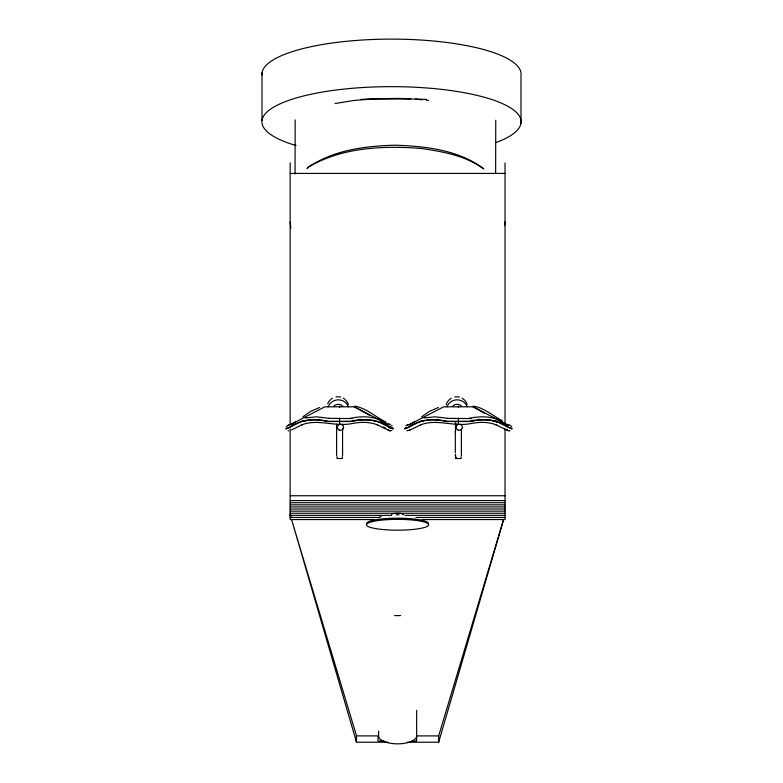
<?xml version="1.0" encoding="UTF-8"?>
<svg xmlns="http://www.w3.org/2000/svg" width="783" height="783" viewBox="0 0 783 783"><rect width="100%" height="100%" fill="white"/><g stroke="black" fill="none" stroke-linecap="round" stroke-linejoin="round"><path stroke-width="1.17" d="M455.491 457.986L455.491 454.365M455.5 431.413L455.5 422.957M295.054 174.012L295.171 119.897M495.639 173.072L495.756 120.259M504.614 225.514L505.025 221.883M342.68 454.845L342.259 456.381M461.481 454.845L461.07 456.381M439.302 738.604L438.666 742.215L407.248 742.215M503.655 519.393L438.666 742.215L438.666 735.903L503.616 519.383M286.294 426.725L288.829 424.621M409.969 429.397L409.372 430.102L410.488 429.387M400.24 518.796L394.926 518.796M405.956 425.786L407.64 424.621M302.835 416.84L310.557 411.447L319.611 407.493M421.636 416.84L429.368 411.447L438.421 407.493M289.779 425.052L324.847 406.817L354.356 406.817L388.857 424.836M290.738 424.523L295.543 421.88M414.344 421.88L408.589 425.052L443.658 406.817L473.167 406.817L508.607 425.365L501.042 421.89M291.491 429.984L302.297 424.621L301.827 424.817C317.839 418.719 333.45 426.588 350.676 423.838C359.984 421.949 368.147 421.46 377.377 424.817L376.907 424.621L389.396 430.689L391.833 430.493M406.857 430.758L409.675 430.259L421.107 424.621L420.637 424.817C436.64 418.719 452.251 426.588 469.487 423.838C478.795 421.949 486.957 421.46 496.187 424.817L495.717 424.621L507.149 430.259L509.958 430.758M379.403 517.093L381.194 516.584M350.128 418.308C359.808 416.302 370.222 415.959 379.53 419.737M468.939 418.308C480.028 416.027 492.487 415.822 502.471 421.88M305.057 417.965L316.479 416.82L329.075 418.308M423.857 417.965L435.279 416.82L447.886 418.308M335.055 103.532L353.916 100.478L375.331 98.736L397.852 98.413A86.6 21.493 0 0 1 422.419 99.774M288.976 425.247L288.271 425.355M407.483 425.286L407.072 425.355M301.504 421.254L306.28 420.745M308.668 420.491L311.057 420.236M317.027 419.6L319.405 419.345M420.314 421.254L423.897 420.872M427.479 420.491L429.867 420.236M435.828 419.6L438.216 419.345M360.973 99.402L369.439 99.05M370.613 99.04L410.732 98.981M290.15 173.425L505.025 173.425M328.958 418.337L352.604 418.572M447.759 418.337L471.415 418.572M290.15 495.747L505.025 495.747M290.15 500.601L505.025 500.601M290.15 502.715L505.025 502.715M290.15 504.82L505.025 504.82M290.15 506.924L505.025 506.924M290.15 509.028L505.025 509.028M290.15 511.142L505.025 511.142M290.15 513.247L505.025 513.247M290.15 515.351L391.48 515.351M404.909 515.351L505.025 515.351M290.15 517.455L379.275 517.455M415.9 517.455L505.025 517.455M374.391 519.56L290.15 519.56L290.15 428.898M422.008 519.56L505.025 519.56L505.025 428.898M387.918 742.215L356.51 742.215L291.521 519.393L356.51 735.903L378.042 735.903L378.042 741.041L384.071 741.041M416.625 735.903L438.666 735.903M411.799 741.041L416.625 741.041L416.673 710.357M415.45 99.05L426.187 99.363M478.472 419.287L480.821 419.531M486.703 420.128L490.236 420.491M492.585 420.725L497.293 421.205M499.652 421.44L502.001 421.685M359.661 419.287L362.02 419.531M367.902 420.128L370.251 420.363M380.841 421.44L383.19 421.685M288.056 430.758L288.77 430.836M508.196 430.689L509.234 430.836M389.396 430.689L390.433 430.836M473.363 406.123C484.374 407.835 492.497 415.646 502.03 420.549M354.552 406.123C366.669 408.129 375.439 417.085 386.166 422.184M382.241 421.89L388.72 424.866M473.167 406.817L484.432 413.081M354.356 406.817L369.723 415.352M383.367 426.989L385.755 428.34M388.574 423.564L390.374 424.621M509.185 424.621L511.72 426.725M506.337 429.387L507.443 430.102L506.846 429.397M387.526 429.387L388.642 430.102L388.045 429.397M391.5 425.335L392.058 425.786M455.726 456.381L455.315 454.845M336.915 456.381L336.504 454.845M355.668 737.4L356.51 742.215L356.51 735.903M455.647 422.81L456.352 428.125M290.15 221.883L290.826 227.941M520.989 123.254L520.989 75.736A129.606 35.127 0 0 0 392.753 39.121A129.606 35.127 0 0 0 261.923 75.051M505.025 162.913L505.025 422.859M461.383 429.015L461.383 454.052M458.378 406.123L458.446 407.356M458.407 418.308L458.407 423.838M455.412 431.188L455.412 432.118M455.315 423.368L455.315 424.043M455.315 431.56L455.315 452.711M378.61 731.116L378.61 736A19.037 7.85 0 0 0 397.647 743.85A19.037 7.85 0 0 0 416.673 736M342.572 424.171L342.572 425.257M342.572 428.174L342.572 454.052M339.568 406.123L339.636 407.356M339.607 418.308L339.607 423.838M336.612 424.171L336.612 454.052M290.15 162.844L290.15 424.073M262.011 72.76L262.011 120.288M400.622 615.526A19.037 7.85 0 0 1 394.661 615.526M366.728 523.543A30.86 5.364 0 0 1 397.588 518.18A30.86 5.364 0 0 1 428.448 523.543M391.735 514.568A6.058 1.057 0 0 1 398.381 513.256A6.058 1.057 0 0 1 402.834 514.822M396.022 514.803A6.058 1.057 0 0 1 399.154 514.803M296.062 145.54A129.606 35.127 0 0 1 297.853 97.493A129.606 35.127 0 0 1 474.889 94.88A129.606 35.127 0 0 1 495.884 142.594M426.109 100.146A86.6 21.493 0 0 1 428.536 100.42M327.705 403.852A10.805 10.619 -7.6 0 1 330.211 399.947M330.906 399.32A10.805 10.619 -7.6 0 1 332.442 398.244M335.956 396.961A10.805 10.619 -7.6 0 1 340.634 397.128M343.238 398.175A10.805 10.619 -7.6 0 1 344.784 399.232M345.479 399.849A10.805 10.619 -7.6 0 1 348.288 404.596M333.852 406.142A6.235 6.137 -7.6 0 1 342.67 406.083M328.116 406.876A10.805 10.619 -7.6 0 1 348.406 406.749M342.23 457.673A2.985 0.587 0 0 1 339.724 458.564A2.985 0.587 0 0 1 337.052 457.693M352.487 420.647A46.226 27.483 -24.4 0 1 355.58 420.138M357.821 419.864A46.226 27.483 -24.4 0 1 362.607 419.58M368.284 419.805A46.226 27.483 -24.4 0 1 370.437 420.079M373.53 420.677A46.226 27.483 -24.4 0 1 375.478 421.205M390.169 428.017A23.529 0.597 27.8 0 1 389.141 427.606M388.955 427.009A23.529 0.597 27.8 0 1 390.482 428.056M389.454 426.481A26.26 0.666 27.8 0 1 387.174 426.197L380.137 422.605A48.017 28.55 -24.4 0 0 357.684 420.354L350.901 421.518L328.312 421.518L321.519 420.354A48.017 28.55 24.4 0 0 299.067 422.605L292.03 426.197A26.26 0.666 -27.8 0 1 286.509 428.448M389.494 426.275A26.191 0.666 27.8 0 1 387.223 425.991L387.34 425.502L380.176 422.399A48.164 28.638 -24.4 0 0 357.665 420.138L350.882 421.313L328.322 421.313L321.549 420.138A48.164 28.638 24.4 0 0 299.028 422.399L291.873 425.502L291.981 425.991A26.191 0.666 -27.8 0 1 286.47 428.242M446.232 404.733A10.805 10.619 -7.6 0 1 451.253 398.244M454.766 396.961A10.805 10.619 -7.6 0 1 459.435 397.128M462.048 398.175A10.805 10.619 -7.6 0 1 467.089 404.596M452.652 406.142A6.235 6.137 -7.6 0 1 461.471 406.083M446.917 406.876A10.805 10.619 -7.6 0 1 467.216 406.749M461.03 457.673A2.985 0.587 0 0 1 460.238 458.456A2.985 0.587 0 0 1 456.225 458.368A2.985 0.587 0 0 1 456.323 457.566M471.288 420.647A46.226 27.483 -24.4 0 1 474.39 420.138M477.845 419.757A46.226 27.483 -24.4 0 1 480.233 419.61M487.095 419.805A46.226 27.483 -24.4 0 1 490.295 420.256M493.319 420.931A46.226 27.483 -24.4 0 1 497.029 422.174M511.505 428.448A26.26 0.666 27.8 0 1 505.984 426.197L498.947 422.605A48.017 28.55 -24.4 0 0 476.495 420.354L469.702 421.518L447.113 421.518L440.33 420.354A48.017 28.55 24.4 0 0 417.877 422.605L410.84 426.197A26.26 0.666 -27.8 0 1 406.563 427.655M511.544 428.242A26.191 0.666 27.8 0 1 506.033 425.991L506.141 425.502L498.986 422.399A48.164 28.638 -24.4 0 0 476.465 420.138L469.692 421.313L447.132 421.313L440.349 420.138A48.164 28.638 24.4 0 0 417.838 422.399L410.674 425.502L410.791 425.991A26.191 0.666 -27.8 0 1 406.524 427.449M308.453 167.014L307.034 168.511L308.453 167.131C342.161 147.175 383.141 145.521 421.244 148.457C442.904 151.648 465.748 155.67 483.737 168.874C458.789 149.847 425.766 146.313 395.298 145.188C365.328 145.961 333.92 149.993 308.453 167.014M290.855 517.044L290.15 514.705L290.836 517.044M375.605 528.594A31.085 5.403 0 0 0 427.606 526.166A31.085 5.403 0 0 0 389.543 519.55A31.085 5.403 0 0 0 375.605 528.594M339.01 429.955A3.083 3.034 -7.6 0 0 343.61 427.254A3.083 3.034 -7.6 0 0 338.951 424.689A3.083 3.034 -7.6 0 0 339.01 429.955M457.81 429.955A3.083 3.034 -7.6 0 0 462.41 427.254A3.083 3.034 -7.6 0 0 457.761 424.689A3.083 3.034 -7.6 0 0 457.81 429.955"/></g></svg>
